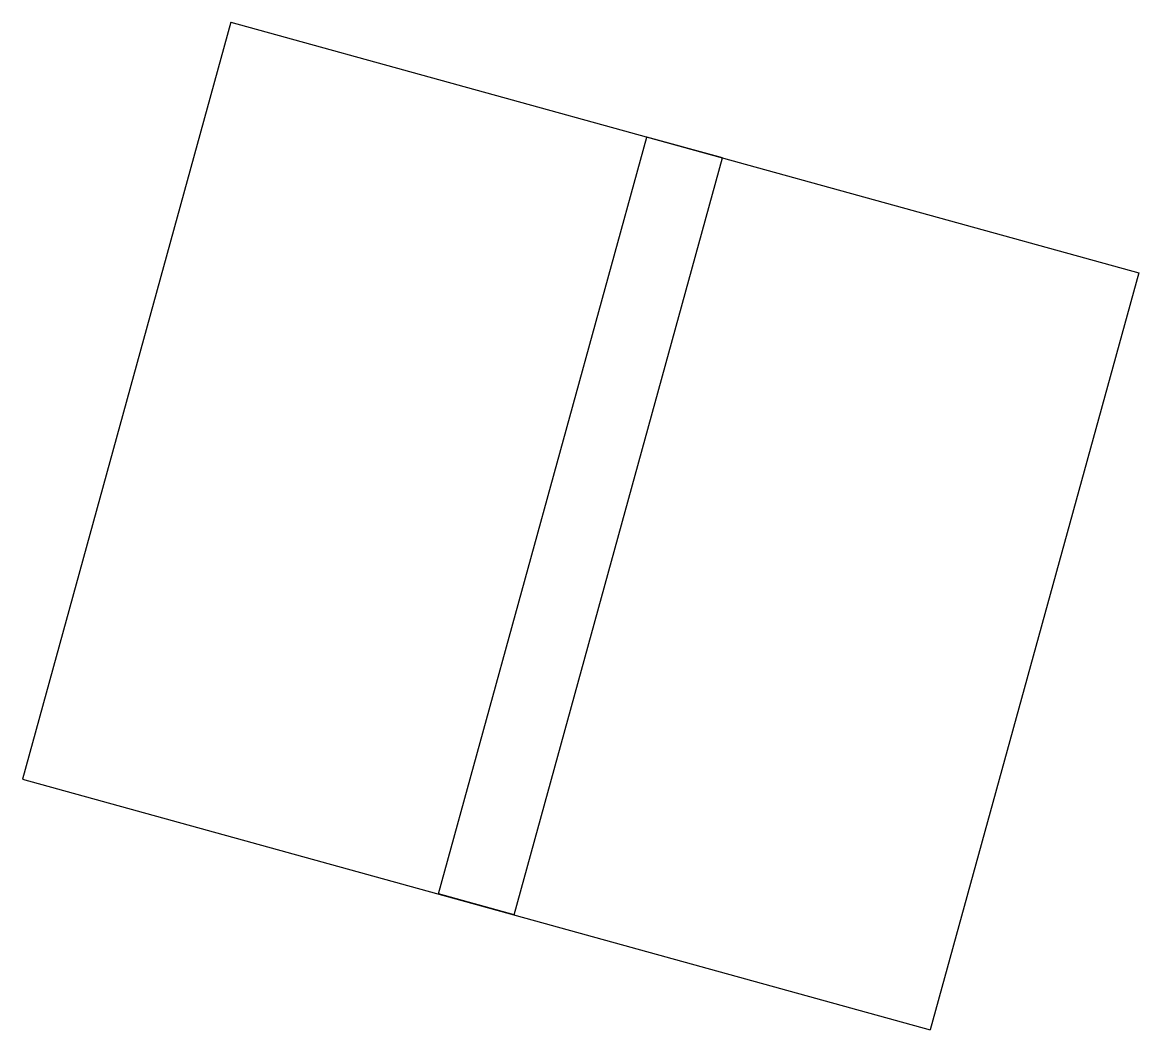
# Model space of a CAD drawing. Header units: metres. Extents: x -745703 to -745513, y -1028671 to -1027761.
# Drawn here: x -745695.023 to -745693.601, y -1027773.392 to -1027772.11 of the extents above; entities that cross this region are included whole.
import ezdxf

# ---------------------------------------------------------------- set-up
doc = ezdxf.new("R2010")
doc.units = ezdxf.units.M
doc.header["$LTSCALE"] = 0.05
doc.layers.add('PROJEKT', color=253, linetype='Continuous')

msp = doc.modelspace()

# ---------------------------------------------------------------- linework, layer by layer
at = {"layer": 'PROJEKT'}
for p, q in [((-745694.7575, -1027772.1095), (-745695.0233, -1027773.0736)), ((-745694.7575, -1027772.1095), (-745693.6007, -1027772.4284)), ((-745694.4931, -1027773.2197), (-745694.2273, -1027772.2557)), ((-745694.1309, -1027772.2823), (-745694.2273, -1027772.2557)), ((-745694.3967, -1027773.2463), (-745694.1309, -1027772.2823)), ((-745693.6007, -1027772.4284), (-745693.8665, -1027773.3925)), ((-745695.0233, -1027773.0736), (-745693.8665, -1027773.3925)), ((-745694.3967, -1027773.2463), (-745694.4931, -1027773.2197))]:
    msp.add_line(p, q, dxfattribs=at)

doc.saveas('drawing.dxf')
